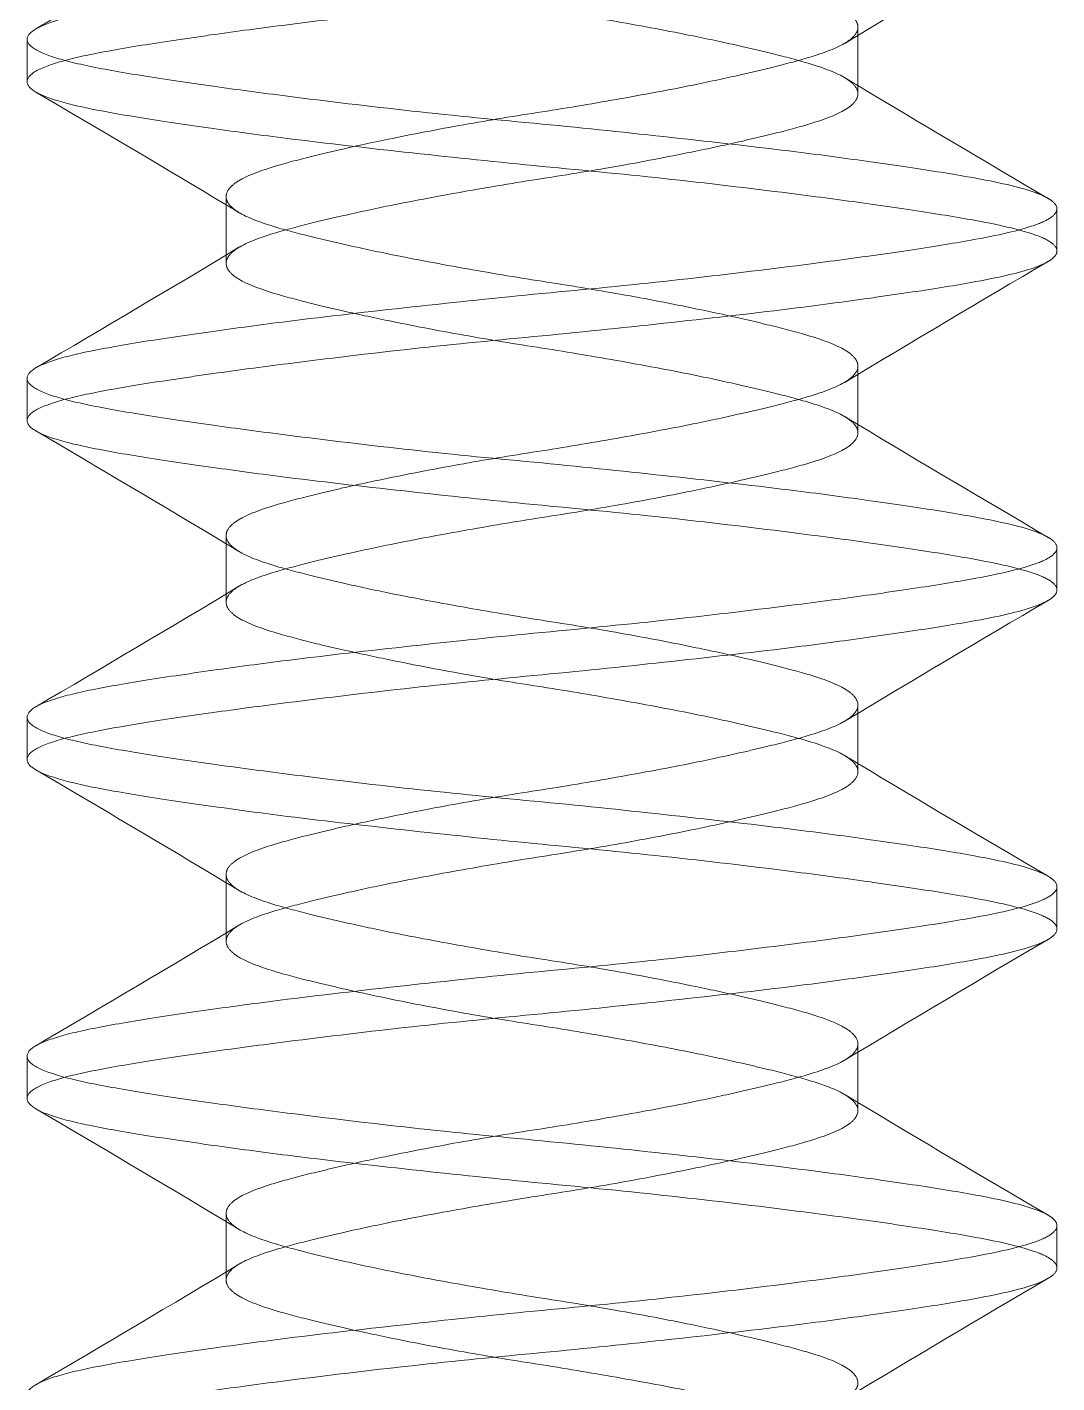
# Model space of a CAD drawing. Header units: inches. Extents: x 1.06 to 4.68, y 2.75 to 9.78.
# Drawn here: x 2.2364 to 2.4264, y 8.3365 to 8.5865 of the extents above; entities that cross this region are included whole.
import ezdxf

# ---------------------------------------------------------------- set-up
doc = ezdxf.new("R2010")
doc.units = ezdxf.units.IN
doc.header["$LTSCALE"] = 0.5
doc.header["$MEASUREMENT"] = 0
doc.linetypes.add('HIDDEN2', pattern=[0.1875, 0.125, -0.0625])
doc.layers.add('SHADE-BRACKET_SCREW', color=7, linetype='Continuous', lineweight=5)
doc.layers.add('SUB-BRACKET_HARDWARE', color=7, linetype='HIDDEN2', lineweight=5)

# ---------------------------------------------------------------- blocks, each defined once
blk = doc.blocks.new('SCREW1-085582')
at = {"layer": 'SUB-BRACKET_HARDWARE', "extrusion": (1, 6.12323e-17, 0)}
for p, q in [((10.13086, 2.46151), (10.13086, 2.46302)), ((9.97758, 2.46077), (9.97758, 2.45298)), ((10.13086, 2.45073), (10.13086, 2.46151)), ((10.0143, 2.42099), (10.0143, 2.43177)), ((10.16758, 2.42172), (10.16758, 2.42953)), ((10.0143, 2.41948), (10.0143, 2.42099)), ((10.13086, 2.39901), (10.13086, 2.40052)), ((9.97758, 2.39828), (9.97758, 2.39048)), ((10.13086, 2.38823), (10.13086, 2.39901)), ((10.0143, 2.35849), (10.0143, 2.36927)), ((10.16758, 2.35922), (10.16758, 2.36703)), ((10.0143, 2.35698), (10.0143, 2.35849)), ((10.13086, 2.33651), (10.13086, 2.33802)), ((9.97758, 2.33578), (9.97758, 2.32798)), ((10.13086, 2.32573), (10.13086, 2.33651)), ((10.0143, 2.29599), (10.0143, 2.30677)), ((10.16758, 2.29672), (10.16758, 2.30453)), ((10.0143, 2.29448), (10.0143, 2.29599)), ((10.13086, 2.27401), (10.13086, 2.27552)), ((9.97758, 2.27328), (9.97758, 2.26548)), ((10.13086, 2.26323), (10.13086, 2.27401)), ((10.0143, 2.23349), (10.0143, 2.24427)), ((10.16758, 2.23422), (10.16758, 2.24203)), ((10.0143, 2.23198), (10.0143, 2.23349))]:
    blk.add_line(p, q, dxfattribs=at)
at = {"layer": 'SUB-BRACKET_HARDWARE'}
for points in [[(9.97919, 2.46269), (9.99172, 2.47005), (10.00423, 2.47743), (10.01667, 2.48492)], [(10.16596, 2.48231), (10.15344, 2.47495), (10.14092, 2.46757), (10.12849, 2.46008)], [(10.12849, 2.45367), (10.12928, 2.45319), (10.13007, 2.45271), (10.13086, 2.45224)], [(10.0143, 2.43026), (10.00264, 2.43726), (9.99092, 2.44417), (9.97919, 2.45106)], [(10.13086, 2.45224), (10.14251, 2.44524), (10.15423, 2.43833), (10.16596, 2.43144)], [(10.01667, 2.42883), (10.01588, 2.42931), (10.01509, 2.42979), (10.0143, 2.43026)], [(9.97919, 2.40019), (9.99172, 2.40755), (10.00423, 2.41493), (10.01667, 2.42242)], [(10.16596, 2.41981), (10.15344, 2.41245), (10.14092, 2.40507), (10.12849, 2.39758)], [(10.12849, 2.39117), (10.12928, 2.39069), (10.13007, 2.39021), (10.13086, 2.38974)], [(10.0143, 2.36776), (10.00264, 2.37476), (9.99092, 2.38167), (9.97919, 2.38856)], [(10.13086, 2.38974), (10.14251, 2.38274), (10.15423, 2.37583), (10.16596, 2.36894)], [(10.01667, 2.36633), (10.01588, 2.36681), (10.01509, 2.36729), (10.0143, 2.36776)], [(9.97919, 2.33769), (9.99172, 2.34505), (10.00423, 2.35243), (10.01667, 2.35992)], [(10.16596, 2.35731), (10.15344, 2.34995), (10.14092, 2.34257), (10.12849, 2.33508)], [(10.12849, 2.32867), (10.12928, 2.32819), (10.13007, 2.32771), (10.13086, 2.32724)], [(10.0143, 2.30526), (10.00264, 2.31226), (9.99092, 2.31917), (9.97919, 2.32606)], [(10.13086, 2.32724), (10.14251, 2.32024), (10.15423, 2.31333), (10.16596, 2.30644)], [(10.01667, 2.30383), (10.01588, 2.30431), (10.01509, 2.30479), (10.0143, 2.30526)], [(9.97919, 2.27519), (9.99172, 2.28255), (10.00423, 2.28993), (10.01667, 2.29742)], [(10.16596, 2.29481), (10.15344, 2.28745), (10.14092, 2.28007), (10.12849, 2.27258)], [(10.12849, 2.26617), (10.12928, 2.26569), (10.13007, 2.26521), (10.13086, 2.26474)], [(10.0143, 2.24276), (10.00264, 2.24976), (9.99092, 2.25667), (9.97919, 2.26356)], [(10.13086, 2.26474), (10.14251, 2.25774), (10.15423, 2.25083), (10.16596, 2.24394)], [(10.01667, 2.24133), (10.01588, 2.24181), (10.01509, 2.24229), (10.0143, 2.24276)], [(9.97919, 2.21269), (9.99172, 2.22005), (10.00423, 2.22743), (10.01667, 2.23492)], [(10.16596, 2.23231), (10.15344, 2.22495), (10.14092, 2.21757), (10.12849, 2.21008)]]:
    blk.add_open_spline(points, degree=3, dxfattribs=at)
for points, knots in [([(10.07258, 2.47865), (10.07746, 2.4779), (10.08231, 2.47711), (10.0919, 2.47541), (10.09659, 2.4745), (10.10392, 2.47299), (10.10671, 2.47239), (10.11083, 2.47145), (10.11227, 2.47111), (10.11631, 2.47013), (10.11873, 2.46951), (10.12403, 2.46799), (10.12651, 2.46708), (10.12908, 2.46564), (10.12974, 2.46513), (10.13063, 2.46409), (10.13086, 2.46356), (10.13086, 2.46302)], [0, 0, 0, 0, 0.0376135, 0.0376135, 0.07652, 0.07652, 0.1026338, 0.1026338, 0.1175837, 0.1175837, 0.1467465, 0.1467465, 0.1906976, 0.1906976, 0.213293, 0.213293, 0.2362867, 0.2362867, 0.2362867, 0.2362867]), ([(10.07258, 2.4764), (10.0645, 2.47563), (10.05646, 2.47478), (10.0406, 2.47304), (10.03286, 2.47217), (10.02078, 2.47065), (10.01619, 2.47003), (10.00949, 2.46909), (10.00719, 2.46876), (10.00059, 2.46778), (9.99664, 2.46715), (9.98981, 2.46592), (9.98694, 2.46532), (9.98231, 2.46408), (9.98055, 2.46345), (9.97818, 2.46213), (9.97758, 2.46145), (9.97758, 2.46077)], [0.3815365, 0.3815365, 0.3815365, 0.3815365, 0.4434408, 0.4434408, 0.5072035, 0.5072035, 0.5499758, 0.5499758, 0.5739351, 0.5739351, 0.6219117, 0.6219117, 0.6691274, 0.6691274, 0.7158819, 0.7158819, 0.7631942, 0.7631942, 0.7631942, 0.7631942]), ([(9.97919, 2.45106), (9.97812, 2.45169), (9.97758, 2.45233), (9.97758, 2.45366), (9.97818, 2.45434), (9.98056, 2.45565), (9.98231, 2.45628), (9.98694, 2.45751), (9.98982, 2.45812), (9.99665, 2.45935), (10.0006, 2.45998), (10.0072, 2.46096), (10.0095, 2.4613), (10.0162, 2.46224), (10.02079, 2.46285), (10.03287, 2.46438), (10.0406, 2.46532), (10.05646, 2.46705), (10.0645, 2.46784), (10.07258, 2.4686)], [0, 0, 0, 0, 0.0449162, 0.0449162, 0.0922439, 0.0922439, 0.138959, 0.138959, 0.1861917, 0.1861917, 0.2341723, 0.2341723, 0.258129, 0.258129, 0.3008839, 0.3008839, 0.3645991, 0.3645991, 0.4264273, 0.4264273, 0.4264273, 0.4264273]), ([(10.13086, 2.45073), (10.13086, 2.45125), (10.13064, 2.45177), (10.12977, 2.4528), (10.12913, 2.4533), (10.12663, 2.45473), (10.12422, 2.45562), (10.11903, 2.45714), (10.11664, 2.45776), (10.11262, 2.45873), (10.1112, 2.45906), (10.10708, 2.46), (10.10426, 2.46062), (10.09687, 2.46214), (10.09213, 2.46302), (10.08243, 2.46475), (10.07751, 2.46558), (10.07258, 2.46635)], [0, 0, 0, 0, 0.0226388, 0.0226388, 0.0448959, 0.0448959, 0.0881832, 0.0881832, 0.1173172, 0.1173172, 0.1322566, 0.1322566, 0.1586672, 0.1586672, 0.1980544, 0.1980544, 0.2361661, 0.2361661, 0.2361661, 0.2361661]), ([(10.13086, 2.46302), (10.13086, 2.4625), (10.13064, 2.46198), (10.1298, 2.461), (10.12923, 2.46053), (10.12849, 2.46008)], [0, 0, 0, 0, 0.02263878, 0.02263878, 0.04305706, 0.04305706, 0.04305706, 0.04305706]), ([(9.97758, 2.46077), (9.97758, 2.46077), (9.97758, 2.46077), (9.97758, 2.46009), (9.97818, 2.45941), (9.98056, 2.4581), (9.98231, 2.45747), (9.98694, 2.45624), (9.98982, 2.45563), (9.99665, 2.4544), (10.0006, 2.45377), (10.0072, 2.45279), (10.0095, 2.45245), (10.0162, 2.45151), (10.02079, 2.4509), (10.03287, 2.44937), (10.0406, 2.44843), (10.05646, 2.4467), (10.0645, 2.44591), (10.07258, 2.44515)], [0, 0, 0, 0, 0.0000258, 0.0000258, 0.0473536, 0.0473536, 0.0940686, 0.0940686, 0.1413013, 0.1413013, 0.1892819, 0.1892819, 0.2132386, 0.2132386, 0.2559934, 0.2559934, 0.3197086, 0.3197086, 0.3815365, 0.3815365, 0.3815365, 0.3815365]), ([(10.12849, 2.46008), (10.12842, 2.46004), (10.12835, 2.46), (10.12663, 2.45902), (10.12422, 2.45813), (10.11903, 2.45661), (10.11664, 2.45599), (10.11262, 2.45502), (10.1112, 2.45469), (10.10708, 2.45375), (10.10426, 2.45313), (10.09687, 2.45161), (10.09213, 2.45073), (10.08243, 2.449), (10.07751, 2.44817), (10.07258, 2.4474)], [0.0430571, 0.0430571, 0.0430571, 0.0430571, 0.0448959, 0.0448959, 0.0881832, 0.0881832, 0.1173172, 0.1173172, 0.1322566, 0.1322566, 0.1586674, 0.1586674, 0.1980551, 0.1980551, 0.2361669, 0.2361669, 0.2361669, 0.2361669]), ([(10.07258, 2.43735), (10.0645, 2.43812), (10.05646, 2.43897), (10.0406, 2.44071), (10.03286, 2.44158), (10.02078, 2.4431), (10.01619, 2.44372), (10.00949, 2.44466), (10.00719, 2.44499), (10.00059, 2.44597), (9.99664, 2.4466), (9.98981, 2.44783), (9.98694, 2.44843), (9.98231, 2.44967), (9.98055, 2.4503), (9.97931, 2.45099), (9.97925, 2.45103), (9.97919, 2.45106)], [0.4264273, 0.4264273, 0.4264273, 0.4264273, 0.4883309, 0.4883309, 0.5520931, 0.5520931, 0.594865, 0.594865, 0.6188243, 0.6188243, 0.6668009, 0.6668009, 0.7140166, 0.7140166, 0.7607711, 0.7607711, 0.7631931, 0.7631931, 0.7631931, 0.7631931]), ([(10.07258, 2.4351), (10.07745, 2.43585), (10.0823, 2.43664), (10.09189, 2.43834), (10.09658, 2.43925), (10.10391, 2.44076), (10.1067, 2.44136), (10.11082, 2.4423), (10.11226, 2.44263), (10.11631, 2.44361), (10.11872, 2.44423), (10.12403, 2.44576), (10.12651, 2.44667), (10.12908, 2.44811), (10.12974, 2.44862), (10.13063, 2.44966), (10.13086, 2.45019), (10.13086, 2.45073)], [0, 0, 0, 0, 0.0376006, 0.0376006, 0.0764939, 0.0764939, 0.1025993, 0.1025993, 0.1175492, 0.1175492, 0.1467119, 0.1467119, 0.1906799, 0.1906799, 0.2132836, 0.2132836, 0.2362862, 0.2362862, 0.2362862, 0.2362862]), ([(10.07258, 2.4474), (10.0677, 2.44665), (10.06285, 2.44586), (10.05326, 2.44416), (10.04857, 2.44325), (10.04124, 2.44174), (10.03844, 2.44114), (10.03433, 2.4402), (10.03289, 2.43986), (10.02884, 2.43888), (10.02643, 2.43826), (10.02113, 2.43674), (10.01865, 2.43583), (10.01608, 2.43439), (10.01542, 2.43388), (10.01452, 2.43284), (10.0143, 2.43231), (10.0143, 2.43177)], [0, 0, 0, 0, 0.0376135, 0.0376135, 0.07652, 0.07652, 0.1026338, 0.1026338, 0.1175837, 0.1175837, 0.1467465, 0.1467465, 0.1906976, 0.1906976, 0.213293, 0.213293, 0.2362867, 0.2362867, 0.2362867, 0.2362867]), ([(10.07258, 2.44515), (10.08065, 2.44438), (10.08868, 2.44353), (10.10453, 2.4418), (10.11226, 2.44092), (10.12433, 2.43941), (10.12892, 2.43879), (10.13562, 2.43785), (10.13793, 2.43752), (10.14442, 2.43656), (10.14828, 2.43594), (10.15673, 2.43442), (10.16067, 2.43354), (10.16443, 2.43221), (10.1653, 2.43183), (10.16596, 2.43144)], [-0.3815436, -0.3815436, -0.3815436, -0.3815436, -0.3197221, -0.3197221, -0.2560438, -0.2560438, -0.2133263, -0.2133263, -0.1893768, -0.1893768, -0.1426269, -0.1426269, -0.072576, -0.072576, -0.0448557, -0.0448557, -0.0448557, -0.0448557]), ([(10.01667, 2.42242), (10.01674, 2.42246), (10.01681, 2.4225), (10.01853, 2.42348), (10.02094, 2.42437), (10.02613, 2.42589), (10.02852, 2.42651), (10.03253, 2.42748), (10.03396, 2.42781), (10.03808, 2.42875), (10.0409, 2.42937), (10.04829, 2.43089), (10.05303, 2.43177), (10.06273, 2.4335), (10.06764, 2.43433), (10.07258, 2.4351)], [0.0430571, 0.0430571, 0.0430571, 0.0430571, 0.0448959, 0.0448959, 0.0881832, 0.0881832, 0.1173172, 0.1173172, 0.1322566, 0.1322566, 0.1586672, 0.1586672, 0.1980544, 0.1980544, 0.2361661, 0.2361661, 0.2361661, 0.2361661]), ([(10.16758, 2.42172), (10.16758, 2.42225), (10.16722, 2.42278), (10.1658, 2.42381), (10.16475, 2.4243), (10.16068, 2.42572), (10.15675, 2.42662), (10.1483, 2.42813), (10.14444, 2.42874), (10.13795, 2.42972), (10.13565, 2.43005), (10.12895, 2.43099), (10.12436, 2.4316), (10.11229, 2.43314), (10.10455, 2.43407), (10.08869, 2.4358), (10.08065, 2.43659), (10.07258, 2.43735)], [-0.3815946, -0.3815946, -0.3815946, -0.3815946, -0.3450167, -0.3450167, -0.3090356, -0.3090356, -0.239007, -0.239007, -0.192233, -0.192233, -0.1682763, -0.1682763, -0.1255268, -0.1255268, -0.0618199, -0.0618199, 0, 0, 0, 0]), ([(10.0143, 2.43177), (10.0143, 2.43125), (10.01452, 2.43073), (10.01539, 2.4297), (10.01603, 2.4292), (10.01853, 2.42777), (10.02094, 2.42688), (10.02613, 2.42536), (10.02852, 2.42474), (10.03253, 2.42377), (10.03396, 2.42344), (10.03808, 2.4225), (10.0409, 2.42188), (10.04829, 2.42036), (10.05303, 2.41948), (10.06273, 2.41775), (10.06764, 2.41692), (10.07258, 2.41615)], [0, 0, 0, 0, 0.0226388, 0.0226388, 0.0448959, 0.0448959, 0.0881832, 0.0881832, 0.1173172, 0.1173172, 0.1322566, 0.1322566, 0.1586674, 0.1586674, 0.1980551, 0.1980551, 0.2361669, 0.2361669, 0.2361669, 0.2361669]), ([(10.16596, 2.43144), (10.16616, 2.43132), (10.16634, 2.43121), (10.16722, 2.43057), (10.16758, 2.43005), (10.16758, 2.42953)], [-0.04485565, -0.04485565, -0.04485565, -0.04485565, -0.03658698, -0.03658698, 0, 0, 0, 0]), ([(10.16758, 2.42953), (10.16758, 2.429), (10.16722, 2.42847), (10.1658, 2.42744), (10.16475, 2.42695), (10.16068, 2.42553), (10.15675, 2.42463), (10.1483, 2.42312), (10.14444, 2.42251), (10.13795, 2.42153), (10.13565, 2.4212), (10.12895, 2.42026), (10.12436, 2.41965), (10.11229, 2.41811), (10.10455, 2.41718), (10.08869, 2.41545), (10.08065, 2.41466), (10.07258, 2.4139)], [-0.3815953, -0.3815953, -0.3815953, -0.3815953, -0.3450175, -0.3450175, -0.3090364, -0.3090364, -0.2390077, -0.2390077, -0.1922337, -0.1922337, -0.1682771, -0.1682771, -0.1255273, -0.1255273, -0.0618201, -0.0618201, 0, 0, 0, 0]), ([(10.0143, 2.41948), (10.0143, 2.42), (10.01452, 2.42052), (10.01535, 2.4215), (10.01592, 2.42197), (10.01667, 2.42242)], [0, 0, 0, 0, 0.02263878, 0.02263878, 0.04305706, 0.04305706, 0.04305706, 0.04305706]), ([(10.07258, 2.4061), (10.08065, 2.40687), (10.08869, 2.40772), (10.10455, 2.40945), (10.11228, 2.41033), (10.12436, 2.41184), (10.12895, 2.41247), (10.13565, 2.41341), (10.13795, 2.41374), (10.14444, 2.4147), (10.1483, 2.41531), (10.15675, 2.41683), (10.16068, 2.41771), (10.16475, 2.41915), (10.1658, 2.41965), (10.16722, 2.42068), (10.16758, 2.4212), (10.16758, 2.42172)], [-0.3815446, -0.3815446, -0.3815446, -0.3815446, -0.3196871, -0.3196871, -0.255972, -0.255972, -0.213231, -0.213231, -0.1892809, -0.1892809, -0.1425291, -0.1425291, -0.0725262, -0.0725262, -0.0365615, -0.0365615, 0, 0, 0, 0]), ([(10.07258, 2.40385), (10.0677, 2.4046), (10.06285, 2.40539), (10.05327, 2.40709), (10.04858, 2.408), (10.04125, 2.40951), (10.03845, 2.41011), (10.03434, 2.41105), (10.0329, 2.41138), (10.02885, 2.41236), (10.02644, 2.41298), (10.02113, 2.41451), (10.01865, 2.41542), (10.01608, 2.41686), (10.01542, 2.41737), (10.01452, 2.41841), (10.0143, 2.41894), (10.0143, 2.41948)], [0, 0, 0, 0, 0.0376006, 0.0376006, 0.0764939, 0.0764939, 0.1025993, 0.1025993, 0.1175492, 0.1175492, 0.1467119, 0.1467119, 0.1906799, 0.1906799, 0.2132836, 0.2132836, 0.2362862, 0.2362862, 0.2362862, 0.2362862]), ([(10.07258, 2.41615), (10.07746, 2.4154), (10.08231, 2.41461), (10.0919, 2.41291), (10.09659, 2.412), (10.10392, 2.41049), (10.10671, 2.40989), (10.11083, 2.40895), (10.11227, 2.40861), (10.11631, 2.40763), (10.11873, 2.40701), (10.12403, 2.40549), (10.12651, 2.40458), (10.12908, 2.40314), (10.12974, 2.40263), (10.13063, 2.40159), (10.13086, 2.40106), (10.13086, 2.40052)], [0, 0, 0, 0, 0.0376135, 0.0376135, 0.07652, 0.07652, 0.1026338, 0.1026338, 0.1175837, 0.1175837, 0.1467465, 0.1467465, 0.1906976, 0.1906976, 0.213293, 0.213293, 0.2362867, 0.2362867, 0.2362867, 0.2362867]), ([(10.07258, 2.4139), (10.0645, 2.41313), (10.05646, 2.41228), (10.0406, 2.41054), (10.03286, 2.40967), (10.02078, 2.40815), (10.01619, 2.40753), (10.00949, 2.40659), (10.00719, 2.40626), (10.00059, 2.40528), (9.99664, 2.40465), (9.98981, 2.40342), (9.98694, 2.40282), (9.98231, 2.40158), (9.98055, 2.40095), (9.97818, 2.39963), (9.97758, 2.39895), (9.97758, 2.39828)], [0.3815365, 0.3815365, 0.3815365, 0.3815365, 0.4434408, 0.4434408, 0.5072035, 0.5072035, 0.5499758, 0.5499758, 0.5739351, 0.5739351, 0.6219117, 0.6219117, 0.6691274, 0.6691274, 0.7158819, 0.7158819, 0.7631942, 0.7631942, 0.7631942, 0.7631942]), ([(9.97919, 2.38856), (9.97812, 2.38919), (9.97758, 2.38983), (9.97758, 2.39116), (9.97818, 2.39184), (9.98056, 2.39315), (9.98231, 2.39378), (9.98694, 2.39501), (9.98982, 2.39562), (9.99665, 2.39685), (10.0006, 2.39748), (10.0072, 2.39846), (10.0095, 2.3988), (10.0162, 2.39974), (10.02079, 2.40035), (10.03287, 2.40188), (10.0406, 2.40282), (10.05646, 2.40455), (10.0645, 2.40534), (10.07258, 2.4061)], [0, 0, 0, 0, 0.0449162, 0.0449162, 0.0922439, 0.0922439, 0.138959, 0.138959, 0.1861917, 0.1861917, 0.2341723, 0.2341723, 0.258129, 0.258129, 0.3008839, 0.3008839, 0.3645991, 0.3645991, 0.4264273, 0.4264273, 0.4264273, 0.4264273]), ([(10.13086, 2.38823), (10.13086, 2.38875), (10.13064, 2.38927), (10.12977, 2.3903), (10.12913, 2.3908), (10.12663, 2.39223), (10.12422, 2.39312), (10.11903, 2.39464), (10.11664, 2.39526), (10.11262, 2.39623), (10.1112, 2.39656), (10.10708, 2.3975), (10.10426, 2.39812), (10.09687, 2.39964), (10.09213, 2.40052), (10.08243, 2.40225), (10.07751, 2.40308), (10.07258, 2.40385)], [0, 0, 0, 0, 0.0226388, 0.0226388, 0.0448959, 0.0448959, 0.0881832, 0.0881832, 0.1173172, 0.1173172, 0.1322566, 0.1322566, 0.1586672, 0.1586672, 0.1980544, 0.1980544, 0.2361661, 0.2361661, 0.2361661, 0.2361661]), ([(10.13086, 2.40052), (10.13086, 2.4), (10.13064, 2.39948), (10.1298, 2.3985), (10.12923, 2.39803), (10.12849, 2.39758)], [0, 0, 0, 0, 0.02263878, 0.02263878, 0.04305706, 0.04305706, 0.04305706, 0.04305706]), ([(9.97758, 2.39828), (9.97758, 2.39827), (9.97758, 2.39827), (9.97758, 2.39759), (9.97818, 2.39691), (9.98056, 2.3956), (9.98231, 2.39497), (9.98694, 2.39374), (9.98982, 2.39313), (9.99665, 2.3919), (10.0006, 2.39127), (10.0072, 2.39029), (10.0095, 2.38995), (10.0162, 2.38901), (10.02079, 2.3884), (10.03287, 2.38687), (10.0406, 2.38593), (10.05646, 2.3842), (10.0645, 2.38341), (10.07258, 2.38265)], [0, 0, 0, 0, 0.0000258, 0.0000258, 0.0473536, 0.0473536, 0.0940686, 0.0940686, 0.1413013, 0.1413013, 0.1892819, 0.1892819, 0.2132386, 0.2132386, 0.2559934, 0.2559934, 0.3197086, 0.3197086, 0.3815365, 0.3815365, 0.3815365, 0.3815365]), ([(10.12849, 2.39758), (10.12842, 2.39754), (10.12835, 2.3975), (10.12663, 2.39652), (10.12422, 2.39563), (10.11903, 2.39411), (10.11664, 2.39349), (10.11262, 2.39252), (10.1112, 2.39219), (10.10708, 2.39125), (10.10426, 2.39063), (10.09687, 2.38911), (10.09213, 2.38823), (10.08243, 2.3865), (10.07751, 2.38567), (10.07258, 2.3849)], [0.0430571, 0.0430571, 0.0430571, 0.0430571, 0.0448959, 0.0448959, 0.0881832, 0.0881832, 0.1173172, 0.1173172, 0.1322566, 0.1322566, 0.1586674, 0.1586674, 0.1980551, 0.1980551, 0.2361669, 0.2361669, 0.2361669, 0.2361669]), ([(10.07258, 2.37485), (10.0645, 2.37562), (10.05646, 2.37647), (10.0406, 2.37821), (10.03286, 2.37908), (10.02078, 2.3806), (10.01619, 2.38122), (10.00949, 2.38216), (10.00719, 2.38249), (10.00059, 2.38347), (9.99664, 2.3841), (9.98981, 2.38533), (9.98694, 2.38593), (9.98231, 2.38717), (9.98055, 2.3878), (9.97931, 2.38849), (9.97925, 2.38853), (9.97919, 2.38856)], [0.4264273, 0.4264273, 0.4264273, 0.4264273, 0.4883309, 0.4883309, 0.5520931, 0.5520931, 0.594865, 0.594865, 0.6188243, 0.6188243, 0.6668009, 0.6668009, 0.7140166, 0.7140166, 0.7607711, 0.7607711, 0.7631931, 0.7631931, 0.7631931, 0.7631931]), ([(10.07258, 2.3726), (10.07745, 2.37335), (10.0823, 2.37414), (10.09189, 2.37584), (10.09658, 2.37675), (10.10391, 2.37826), (10.1067, 2.37886), (10.11082, 2.3798), (10.11226, 2.38013), (10.11631, 2.38111), (10.11872, 2.38173), (10.12403, 2.38326), (10.12651, 2.38417), (10.12908, 2.38561), (10.12974, 2.38612), (10.13063, 2.38716), (10.13086, 2.38769), (10.13086, 2.38823)], [0, 0, 0, 0, 0.0376006, 0.0376006, 0.0764939, 0.0764939, 0.1025993, 0.1025993, 0.1175492, 0.1175492, 0.1467119, 0.1467119, 0.1906799, 0.1906799, 0.2132836, 0.2132836, 0.2362862, 0.2362862, 0.2362862, 0.2362862]), ([(10.07258, 2.3849), (10.0677, 2.38415), (10.06285, 2.38336), (10.05326, 2.38166), (10.04857, 2.38075), (10.04124, 2.37924), (10.03844, 2.37864), (10.03433, 2.3777), (10.03289, 2.37736), (10.02884, 2.37638), (10.02643, 2.37576), (10.02113, 2.37424), (10.01865, 2.37333), (10.01608, 2.37189), (10.01542, 2.37138), (10.01452, 2.37034), (10.0143, 2.36981), (10.0143, 2.36927)], [0, 0, 0, 0, 0.0376135, 0.0376135, 0.07652, 0.07652, 0.1026338, 0.1026338, 0.1175837, 0.1175837, 0.1467465, 0.1467465, 0.1906976, 0.1906976, 0.213293, 0.213293, 0.2362867, 0.2362867, 0.2362867, 0.2362867]), ([(10.07258, 2.38265), (10.08065, 2.38188), (10.08868, 2.38103), (10.10453, 2.3793), (10.11226, 2.37842), (10.12433, 2.37691), (10.12892, 2.37629), (10.13562, 2.37535), (10.13793, 2.37502), (10.14442, 2.37406), (10.14828, 2.37344), (10.15673, 2.37192), (10.16067, 2.37104), (10.16443, 2.36971), (10.1653, 2.36933), (10.16596, 2.36894)], [-0.3815436, -0.3815436, -0.3815436, -0.3815436, -0.3197221, -0.3197221, -0.2560438, -0.2560438, -0.2133263, -0.2133263, -0.1893768, -0.1893768, -0.1426269, -0.1426269, -0.072576, -0.072576, -0.0448557, -0.0448557, -0.0448557, -0.0448557]), ([(10.01667, 2.35992), (10.01674, 2.35996), (10.01681, 2.36), (10.01853, 2.36098), (10.02094, 2.36187), (10.02613, 2.36339), (10.02852, 2.36401), (10.03253, 2.36498), (10.03396, 2.36531), (10.03808, 2.36625), (10.0409, 2.36687), (10.04829, 2.36839), (10.05303, 2.36927), (10.06273, 2.371), (10.06764, 2.37183), (10.07258, 2.3726)], [0.0430571, 0.0430571, 0.0430571, 0.0430571, 0.0448959, 0.0448959, 0.0881832, 0.0881832, 0.1173172, 0.1173172, 0.1322566, 0.1322566, 0.1586672, 0.1586672, 0.1980544, 0.1980544, 0.2361661, 0.2361661, 0.2361661, 0.2361661]), ([(10.16758, 2.35922), (10.16758, 2.35975), (10.16722, 2.36028), (10.1658, 2.36131), (10.16475, 2.3618), (10.16068, 2.36322), (10.15675, 2.36412), (10.1483, 2.36563), (10.14444, 2.36624), (10.13795, 2.36722), (10.13565, 2.36755), (10.12895, 2.36849), (10.12436, 2.3691), (10.11229, 2.37064), (10.10455, 2.37157), (10.08869, 2.3733), (10.08065, 2.37409), (10.07258, 2.37485)], [-0.3815946, -0.3815946, -0.3815946, -0.3815946, -0.3450167, -0.3450167, -0.3090356, -0.3090356, -0.239007, -0.239007, -0.192233, -0.192233, -0.1682763, -0.1682763, -0.1255268, -0.1255268, -0.0618199, -0.0618199, 0, 0, 0, 0]), ([(10.0143, 2.36927), (10.0143, 2.36875), (10.01452, 2.36823), (10.01539, 2.3672), (10.01603, 2.3667), (10.01853, 2.36527), (10.02094, 2.36438), (10.02613, 2.36286), (10.02852, 2.36224), (10.03253, 2.36127), (10.03396, 2.36094), (10.03808, 2.36), (10.0409, 2.35938), (10.04829, 2.35786), (10.05303, 2.35698), (10.06273, 2.35525), (10.06764, 2.35442), (10.07258, 2.35365)], [0, 0, 0, 0, 0.0226388, 0.0226388, 0.0448959, 0.0448959, 0.0881832, 0.0881832, 0.1173172, 0.1173172, 0.1322566, 0.1322566, 0.1586674, 0.1586674, 0.1980551, 0.1980551, 0.2361669, 0.2361669, 0.2361669, 0.2361669]), ([(10.16596, 2.36894), (10.16616, 2.36882), (10.16634, 2.36871), (10.16722, 2.36807), (10.16758, 2.36755), (10.16758, 2.36703)], [-0.04485565, -0.04485565, -0.04485565, -0.04485565, -0.03658698, -0.03658698, 0, 0, 0, 0]), ([(10.16758, 2.36703), (10.16758, 2.3665), (10.16722, 2.36597), (10.1658, 2.36494), (10.16475, 2.36445), (10.16068, 2.36303), (10.15675, 2.36213), (10.1483, 2.36062), (10.14444, 2.36001), (10.13795, 2.35903), (10.13565, 2.3587), (10.12895, 2.35776), (10.12436, 2.35715), (10.11229, 2.35561), (10.10455, 2.35468), (10.08869, 2.35295), (10.08065, 2.35216), (10.07258, 2.3514)], [-0.3815953, -0.3815953, -0.3815953, -0.3815953, -0.3450175, -0.3450175, -0.3090364, -0.3090364, -0.2390077, -0.2390077, -0.1922337, -0.1922337, -0.1682771, -0.1682771, -0.1255273, -0.1255273, -0.0618201, -0.0618201, 0, 0, 0, 0]), ([(10.0143, 2.35698), (10.0143, 2.3575), (10.01452, 2.35802), (10.01535, 2.359), (10.01592, 2.35947), (10.01667, 2.35992)], [0, 0, 0, 0, 0.02263878, 0.02263878, 0.04305706, 0.04305706, 0.04305706, 0.04305706]), ([(10.07258, 2.3436), (10.08065, 2.34437), (10.08869, 2.34522), (10.10455, 2.34695), (10.11228, 2.34783), (10.12436, 2.34934), (10.12895, 2.34997), (10.13565, 2.35091), (10.13795, 2.35124), (10.14444, 2.3522), (10.1483, 2.35281), (10.15675, 2.35433), (10.16068, 2.35521), (10.16475, 2.35665), (10.1658, 2.35715), (10.16722, 2.35818), (10.16758, 2.3587), (10.16758, 2.35922)], [-0.3815446, -0.3815446, -0.3815446, -0.3815446, -0.3196871, -0.3196871, -0.255972, -0.255972, -0.213231, -0.213231, -0.1892809, -0.1892809, -0.1425291, -0.1425291, -0.0725262, -0.0725262, -0.0365615, -0.0365615, 0, 0, 0, 0]), ([(10.07258, 2.34135), (10.0677, 2.3421), (10.06285, 2.34289), (10.05327, 2.34459), (10.04858, 2.3455), (10.04125, 2.34701), (10.03845, 2.34761), (10.03434, 2.34855), (10.0329, 2.34888), (10.02885, 2.34986), (10.02644, 2.35048), (10.02113, 2.35201), (10.01865, 2.35292), (10.01608, 2.35436), (10.01542, 2.35487), (10.01452, 2.35591), (10.0143, 2.35644), (10.0143, 2.35698)], [0, 0, 0, 0, 0.0376006, 0.0376006, 0.0764939, 0.0764939, 0.1025993, 0.1025993, 0.1175492, 0.1175492, 0.1467119, 0.1467119, 0.1906799, 0.1906799, 0.2132836, 0.2132836, 0.2362862, 0.2362862, 0.2362862, 0.2362862]), ([(10.07258, 2.35365), (10.07746, 2.3529), (10.08231, 2.35211), (10.0919, 2.35041), (10.09659, 2.3495), (10.10392, 2.34799), (10.10671, 2.34739), (10.11083, 2.34645), (10.11227, 2.34611), (10.11631, 2.34513), (10.11873, 2.34451), (10.12403, 2.34299), (10.12651, 2.34208), (10.12908, 2.34064), (10.12974, 2.34013), (10.13063, 2.33909), (10.13086, 2.33856), (10.13086, 2.33802)], [0, 0, 0, 0, 0.0376135, 0.0376135, 0.07652, 0.07652, 0.1026338, 0.1026338, 0.1175837, 0.1175837, 0.1467465, 0.1467465, 0.1906976, 0.1906976, 0.213293, 0.213293, 0.2362867, 0.2362867, 0.2362867, 0.2362867]), ([(10.07258, 2.3514), (10.0645, 2.35063), (10.05646, 2.34978), (10.0406, 2.34804), (10.03286, 2.34717), (10.02078, 2.34565), (10.01619, 2.34503), (10.00949, 2.34409), (10.00719, 2.34376), (10.00059, 2.34278), (9.99664, 2.34215), (9.98981, 2.34092), (9.98694, 2.34032), (9.98231, 2.33908), (9.98055, 2.33845), (9.97818, 2.33713), (9.97758, 2.33645), (9.97758, 2.33578)], [0.3815365, 0.3815365, 0.3815365, 0.3815365, 0.4434408, 0.4434408, 0.5072035, 0.5072035, 0.5499758, 0.5499758, 0.5739351, 0.5739351, 0.6219117, 0.6219117, 0.6691274, 0.6691274, 0.7158819, 0.7158819, 0.7631942, 0.7631942, 0.7631942, 0.7631942]), ([(9.97919, 2.32606), (9.97812, 2.32669), (9.97758, 2.32733), (9.97758, 2.32866), (9.97818, 2.32934), (9.98056, 2.33065), (9.98231, 2.33128), (9.98694, 2.33251), (9.98982, 2.33312), (9.99665, 2.33435), (10.0006, 2.33498), (10.0072, 2.33596), (10.0095, 2.3363), (10.0162, 2.33724), (10.02079, 2.33785), (10.03287, 2.33938), (10.0406, 2.34032), (10.05646, 2.34205), (10.0645, 2.34284), (10.07258, 2.3436)], [0, 0, 0, 0, 0.0449162, 0.0449162, 0.0922439, 0.0922439, 0.138959, 0.138959, 0.1861917, 0.1861917, 0.2341723, 0.2341723, 0.258129, 0.258129, 0.3008839, 0.3008839, 0.3645991, 0.3645991, 0.4264273, 0.4264273, 0.4264273, 0.4264273]), ([(10.13086, 2.32573), (10.13086, 2.32625), (10.13064, 2.32677), (10.12977, 2.3278), (10.12913, 2.3283), (10.12663, 2.32973), (10.12422, 2.33062), (10.11903, 2.33214), (10.11664, 2.33276), (10.11262, 2.33373), (10.1112, 2.33406), (10.10708, 2.335), (10.10426, 2.33562), (10.09687, 2.33714), (10.09213, 2.33802), (10.08243, 2.33975), (10.07751, 2.34058), (10.07258, 2.34135)], [0, 0, 0, 0, 0.0226388, 0.0226388, 0.0448959, 0.0448959, 0.0881832, 0.0881832, 0.1173172, 0.1173172, 0.1322566, 0.1322566, 0.1586672, 0.1586672, 0.1980544, 0.1980544, 0.2361661, 0.2361661, 0.2361661, 0.2361661]), ([(10.13086, 2.33802), (10.13086, 2.3375), (10.13064, 2.33698), (10.1298, 2.336), (10.12923, 2.33553), (10.12849, 2.33508)], [0, 0, 0, 0, 0.02263878, 0.02263878, 0.04305706, 0.04305706, 0.04305706, 0.04305706]), ([(9.97758, 2.33578), (9.97758, 2.33577), (9.97758, 2.33577), (9.97758, 2.33509), (9.97818, 2.33441), (9.98056, 2.3331), (9.98231, 2.33247), (9.98694, 2.33124), (9.98982, 2.33063), (9.99665, 2.3294), (10.0006, 2.32877), (10.0072, 2.32779), (10.0095, 2.32745), (10.0162, 2.32651), (10.02079, 2.3259), (10.03287, 2.32437), (10.0406, 2.32343), (10.05646, 2.3217), (10.0645, 2.32091), (10.07258, 2.32015)], [0, 0, 0, 0, 0.0000258, 0.0000258, 0.0473536, 0.0473536, 0.0940686, 0.0940686, 0.1413013, 0.1413013, 0.1892819, 0.1892819, 0.2132386, 0.2132386, 0.2559934, 0.2559934, 0.3197086, 0.3197086, 0.3815365, 0.3815365, 0.3815365, 0.3815365]), ([(10.12849, 2.33508), (10.12842, 2.33504), (10.12835, 2.335), (10.12663, 2.33402), (10.12422, 2.33313), (10.11903, 2.33161), (10.11664, 2.33099), (10.11262, 2.33002), (10.1112, 2.32969), (10.10708, 2.32875), (10.10426, 2.32813), (10.09687, 2.32661), (10.09213, 2.32573), (10.08243, 2.324), (10.07751, 2.32317), (10.07258, 2.3224)], [0.0430571, 0.0430571, 0.0430571, 0.0430571, 0.0448959, 0.0448959, 0.0881832, 0.0881832, 0.1173171, 0.1173171, 0.1322566, 0.1322566, 0.1586674, 0.1586674, 0.198055, 0.198055, 0.2361669, 0.2361669, 0.2361669, 0.2361669]), ([(10.07258, 2.31235), (10.0645, 2.31312), (10.05646, 2.31397), (10.0406, 2.31571), (10.03286, 2.31658), (10.02078, 2.3181), (10.01619, 2.31872), (10.00949, 2.31966), (10.00719, 2.31999), (10.00059, 2.32097), (9.99664, 2.3216), (9.98981, 2.32283), (9.98694, 2.32343), (9.98231, 2.32467), (9.98055, 2.3253), (9.97931, 2.32599), (9.97925, 2.32603), (9.97919, 2.32606)], [0.4264273, 0.4264273, 0.4264273, 0.4264273, 0.4883309, 0.4883309, 0.5520931, 0.5520931, 0.594865, 0.594865, 0.6188243, 0.6188243, 0.6668009, 0.6668009, 0.7140166, 0.7140166, 0.7607711, 0.7607711, 0.7631931, 0.7631931, 0.7631931, 0.7631931]), ([(10.07258, 2.3101), (10.07745, 2.31085), (10.0823, 2.31164), (10.09189, 2.31334), (10.09658, 2.31425), (10.10391, 2.31576), (10.1067, 2.31636), (10.11082, 2.3173), (10.11226, 2.31763), (10.11631, 2.31861), (10.11872, 2.31923), (10.12403, 2.32076), (10.12651, 2.32167), (10.12908, 2.32311), (10.12974, 2.32362), (10.13063, 2.32466), (10.13086, 2.32519), (10.13086, 2.32573)], [0, 0, 0, 0, 0.0376006, 0.0376006, 0.0764939, 0.0764939, 0.1025993, 0.1025993, 0.1175492, 0.1175492, 0.1467119, 0.1467119, 0.1906799, 0.1906799, 0.2132836, 0.2132836, 0.2362862, 0.2362862, 0.2362862, 0.2362862]), ([(10.07258, 2.3224), (10.0677, 2.32165), (10.06285, 2.32086), (10.05326, 2.31916), (10.04857, 2.31825), (10.04124, 2.31674), (10.03844, 2.31614), (10.03433, 2.3152), (10.03289, 2.31486), (10.02884, 2.31388), (10.02643, 2.31326), (10.02113, 2.31174), (10.01865, 2.31083), (10.01608, 2.30939), (10.01542, 2.30888), (10.01452, 2.30784), (10.0143, 2.30731), (10.0143, 2.30677)], [0, 0, 0, 0, 0.0376135, 0.0376135, 0.07652, 0.07652, 0.1026339, 0.1026339, 0.1175837, 0.1175837, 0.1467465, 0.1467465, 0.1906977, 0.1906977, 0.213293, 0.213293, 0.2362867, 0.2362867, 0.2362867, 0.2362867]), ([(10.07258, 2.32015), (10.08065, 2.31938), (10.08868, 2.31853), (10.10453, 2.3168), (10.11226, 2.31592), (10.12433, 2.31441), (10.12892, 2.31379), (10.13562, 2.31285), (10.13793, 2.31252), (10.14442, 2.31156), (10.14828, 2.31094), (10.15673, 2.30942), (10.16067, 2.30854), (10.16443, 2.30721), (10.1653, 2.30683), (10.16596, 2.30644)], [-0.3815436, -0.3815436, -0.3815436, -0.3815436, -0.3197221, -0.3197221, -0.2560438, -0.2560438, -0.2133263, -0.2133263, -0.1893768, -0.1893768, -0.1426269, -0.1426269, -0.072576, -0.072576, -0.0448557, -0.0448557, -0.0448557, -0.0448557]), ([(10.01667, 2.29742), (10.01674, 2.29746), (10.01681, 2.2975), (10.01853, 2.29848), (10.02094, 2.29937), (10.02613, 2.30089), (10.02852, 2.30151), (10.03253, 2.30248), (10.03396, 2.30281), (10.03808, 2.30375), (10.0409, 2.30437), (10.04829, 2.30589), (10.05303, 2.30677), (10.06273, 2.3085), (10.06764, 2.30933), (10.07258, 2.3101)], [0.0430571, 0.0430571, 0.0430571, 0.0430571, 0.0448959, 0.0448959, 0.0881832, 0.0881832, 0.1173172, 0.1173172, 0.1322566, 0.1322566, 0.1586672, 0.1586672, 0.1980544, 0.1980544, 0.2361661, 0.2361661, 0.2361661, 0.2361661]), ([(10.16758, 2.29672), (10.16758, 2.29725), (10.16722, 2.29778), (10.1658, 2.29881), (10.16475, 2.2993), (10.16068, 2.30072), (10.15675, 2.30162), (10.1483, 2.30313), (10.14444, 2.30374), (10.13795, 2.30472), (10.13565, 2.30505), (10.12895, 2.30599), (10.12436, 2.3066), (10.11229, 2.30814), (10.10455, 2.30907), (10.08869, 2.3108), (10.08065, 2.31159), (10.07258, 2.31235)], [-0.3815946, -0.3815946, -0.3815946, -0.3815946, -0.3450167, -0.3450167, -0.3090356, -0.3090356, -0.2390069, -0.2390069, -0.1922329, -0.1922329, -0.1682763, -0.1682763, -0.1255268, -0.1255268, -0.0618199, -0.0618199, 0, 0, 0, 0]), ([(10.0143, 2.30677), (10.0143, 2.30625), (10.01452, 2.30573), (10.01539, 2.3047), (10.01603, 2.3042), (10.01853, 2.30277), (10.02094, 2.30188), (10.02613, 2.30036), (10.02852, 2.29974), (10.03253, 2.29877), (10.03396, 2.29844), (10.03808, 2.2975), (10.0409, 2.29688), (10.04829, 2.29536), (10.05303, 2.29448), (10.06273, 2.29275), (10.06764, 2.29192), (10.07258, 2.29115)], [0, 0, 0, 0, 0.0226388, 0.0226388, 0.0448959, 0.0448959, 0.0881832, 0.0881832, 0.1173172, 0.1173172, 0.1322566, 0.1322566, 0.1586674, 0.1586674, 0.1980551, 0.1980551, 0.2361669, 0.2361669, 0.2361669, 0.2361669]), ([(10.16596, 2.30644), (10.16616, 2.30632), (10.16634, 2.30621), (10.16722, 2.30557), (10.16758, 2.30505), (10.16758, 2.30453)], [-0.04485565, -0.04485565, -0.04485565, -0.04485565, -0.03658698, -0.03658698, 0, 0, 0, 0]), ([(10.16758, 2.30453), (10.16758, 2.304), (10.16722, 2.30347), (10.1658, 2.30244), (10.16475, 2.30195), (10.16068, 2.30053), (10.15675, 2.29963), (10.1483, 2.29812), (10.14444, 2.29751), (10.13795, 2.29653), (10.13565, 2.2962), (10.12895, 2.29526), (10.12436, 2.29465), (10.11229, 2.29311), (10.10455, 2.29218), (10.08869, 2.29045), (10.08065, 2.28966), (10.07258, 2.2889)], [-0.3815953, -0.3815953, -0.3815953, -0.3815953, -0.3450175, -0.3450175, -0.3090364, -0.3090364, -0.2390077, -0.2390077, -0.1922337, -0.1922337, -0.1682771, -0.1682771, -0.1255273, -0.1255273, -0.0618201, -0.0618201, 0, 0, 0, 0]), ([(10.0143, 2.29448), (10.0143, 2.295), (10.01452, 2.29552), (10.01535, 2.2965), (10.01592, 2.29697), (10.01667, 2.29742)], [0, 0, 0, 0, 0.02263878, 0.02263878, 0.04305706, 0.04305706, 0.04305706, 0.04305706]), ([(10.07258, 2.2811), (10.08065, 2.28187), (10.08869, 2.28272), (10.10455, 2.28445), (10.11228, 2.28533), (10.12436, 2.28684), (10.12895, 2.28747), (10.13565, 2.28841), (10.13795, 2.28874), (10.14444, 2.2897), (10.1483, 2.29031), (10.15675, 2.29183), (10.16068, 2.29271), (10.16475, 2.29415), (10.1658, 2.29465), (10.16722, 2.29568), (10.16758, 2.2962), (10.16758, 2.29672)], [-0.3815446, -0.3815446, -0.3815446, -0.3815446, -0.3196871, -0.3196871, -0.255972, -0.255972, -0.213231, -0.213231, -0.1892809, -0.1892809, -0.1425291, -0.1425291, -0.0725262, -0.0725262, -0.0365615, -0.0365615, 0, 0, 0, 0]), ([(10.07258, 2.27885), (10.0677, 2.2796), (10.06285, 2.28039), (10.05327, 2.28209), (10.04858, 2.283), (10.04125, 2.28451), (10.03845, 2.28511), (10.03434, 2.28605), (10.0329, 2.28638), (10.02885, 2.28736), (10.02644, 2.28798), (10.02113, 2.28951), (10.01865, 2.29042), (10.01608, 2.29186), (10.01542, 2.29237), (10.01452, 2.29341), (10.0143, 2.29394), (10.0143, 2.29448)], [0, 0, 0, 0, 0.0376006, 0.0376006, 0.0764939, 0.0764939, 0.1025993, 0.1025993, 0.1175492, 0.1175492, 0.1467119, 0.1467119, 0.1906799, 0.1906799, 0.2132836, 0.2132836, 0.2362862, 0.2362862, 0.2362862, 0.2362862]), ([(10.07258, 2.29115), (10.07746, 2.2904), (10.08231, 2.28961), (10.0919, 2.28791), (10.09659, 2.287), (10.10392, 2.28549), (10.10671, 2.28489), (10.11083, 2.28395), (10.11227, 2.28361), (10.11631, 2.28263), (10.11873, 2.28201), (10.12403, 2.28049), (10.12651, 2.27958), (10.12908, 2.27814), (10.12974, 2.27763), (10.13063, 2.27659), (10.13086, 2.27606), (10.13086, 2.27552)], [0, 0, 0, 0, 0.0376135, 0.0376135, 0.07652, 0.07652, 0.1026338, 0.1026338, 0.1175837, 0.1175837, 0.1467465, 0.1467465, 0.1906976, 0.1906976, 0.213293, 0.213293, 0.2362867, 0.2362867, 0.2362867, 0.2362867]), ([(10.07258, 2.2889), (10.0645, 2.28813), (10.05646, 2.28728), (10.0406, 2.28554), (10.03286, 2.28467), (10.02078, 2.28315), (10.01619, 2.28253), (10.00949, 2.28159), (10.00719, 2.28126), (10.00059, 2.28028), (9.99664, 2.27965), (9.98981, 2.27842), (9.98694, 2.27782), (9.98231, 2.27658), (9.98055, 2.27595), (9.97818, 2.27463), (9.97758, 2.27395), (9.97758, 2.27328)], [0.3815365, 0.3815365, 0.3815365, 0.3815365, 0.4434408, 0.4434408, 0.5072035, 0.5072035, 0.5499758, 0.5499758, 0.5739351, 0.5739351, 0.6219117, 0.6219117, 0.6691274, 0.6691274, 0.7158819, 0.7158819, 0.7631942, 0.7631942, 0.7631942, 0.7631942]), ([(9.97919, 2.26356), (9.97812, 2.26419), (9.97758, 2.26483), (9.97758, 2.26616), (9.97818, 2.26684), (9.98056, 2.26815), (9.98231, 2.26878), (9.98694, 2.27001), (9.98982, 2.27062), (9.99665, 2.27185), (10.0006, 2.27248), (10.0072, 2.27346), (10.0095, 2.2738), (10.0162, 2.27474), (10.02079, 2.27535), (10.03287, 2.27688), (10.0406, 2.27782), (10.05646, 2.27955), (10.0645, 2.28034), (10.07258, 2.2811)], [0, 0, 0, 0, 0.0449162, 0.0449162, 0.0922439, 0.0922439, 0.138959, 0.138959, 0.1861917, 0.1861917, 0.2341723, 0.2341723, 0.258129, 0.258129, 0.3008839, 0.3008839, 0.3645991, 0.3645991, 0.4264273, 0.4264273, 0.4264273, 0.4264273]), ([(10.13086, 2.26323), (10.13086, 2.26375), (10.13064, 2.26427), (10.12977, 2.2653), (10.12913, 2.2658), (10.12663, 2.26723), (10.12422, 2.26812), (10.11903, 2.26964), (10.11664, 2.27026), (10.11262, 2.27123), (10.1112, 2.27156), (10.10708, 2.2725), (10.10426, 2.27312), (10.09687, 2.27464), (10.09213, 2.27552), (10.08243, 2.27725), (10.07751, 2.27808), (10.07258, 2.27885)], [0, 0, 0, 0, 0.0226388, 0.0226388, 0.0448959, 0.0448959, 0.0881832, 0.0881832, 0.1173172, 0.1173172, 0.1322566, 0.1322566, 0.1586672, 0.1586672, 0.1980544, 0.1980544, 0.2361661, 0.2361661, 0.2361661, 0.2361661]), ([(10.13086, 2.27552), (10.13086, 2.275), (10.13064, 2.27448), (10.1298, 2.2735), (10.12923, 2.27303), (10.12849, 2.27258)], [0, 0, 0, 0, 0.02263878, 0.02263878, 0.04305706, 0.04305706, 0.04305706, 0.04305706]), ([(9.97758, 2.27328), (9.97758, 2.27327), (9.97758, 2.27327), (9.97758, 2.27259), (9.97818, 2.27191), (9.98056, 2.2706), (9.98231, 2.26997), (9.98694, 2.26874), (9.98982, 2.26813), (9.99665, 2.2669), (10.0006, 2.26627), (10.0072, 2.26529), (10.0095, 2.26495), (10.0162, 2.26401), (10.02079, 2.2634), (10.03287, 2.26187), (10.0406, 2.26093), (10.05646, 2.2592), (10.0645, 2.25841), (10.07258, 2.25765)], [0, 0, 0, 0, 0.0000258, 0.0000258, 0.0473536, 0.0473536, 0.0940686, 0.0940686, 0.1413013, 0.1413013, 0.1892819, 0.1892819, 0.2132386, 0.2132386, 0.2559934, 0.2559934, 0.3197086, 0.3197086, 0.3815365, 0.3815365, 0.3815365, 0.3815365]), ([(10.12849, 2.27258), (10.12842, 2.27254), (10.12835, 2.2725), (10.12663, 2.27152), (10.12422, 2.27063), (10.11903, 2.26911), (10.11664, 2.26849), (10.11262, 2.26752), (10.1112, 2.26719), (10.10708, 2.26625), (10.10426, 2.26563), (10.09687, 2.26411), (10.09213, 2.26323), (10.08243, 2.2615), (10.07751, 2.26067), (10.07258, 2.2599)], [0.0430571, 0.0430571, 0.0430571, 0.0430571, 0.0448959, 0.0448959, 0.0881832, 0.0881832, 0.1173172, 0.1173172, 0.1322566, 0.1322566, 0.1586674, 0.1586674, 0.1980551, 0.1980551, 0.2361669, 0.2361669, 0.2361669, 0.2361669]), ([(10.07258, 2.24985), (10.0645, 2.25062), (10.05646, 2.25147), (10.0406, 2.25321), (10.03286, 2.25408), (10.02078, 2.2556), (10.01619, 2.25622), (10.00949, 2.25716), (10.00719, 2.25749), (10.00059, 2.25847), (9.99664, 2.2591), (9.98981, 2.26033), (9.98694, 2.26093), (9.98231, 2.26217), (9.98055, 2.2628), (9.97931, 2.26349), (9.97925, 2.26353), (9.97919, 2.26356)], [0.4264273, 0.4264273, 0.4264273, 0.4264273, 0.4883309, 0.4883309, 0.5520931, 0.5520931, 0.594865, 0.594865, 0.6188243, 0.6188243, 0.6668009, 0.6668009, 0.7140166, 0.7140166, 0.7607711, 0.7607711, 0.7631931, 0.7631931, 0.7631931, 0.7631931]), ([(10.07258, 2.2476), (10.07745, 2.24835), (10.0823, 2.24914), (10.09189, 2.25084), (10.09658, 2.25175), (10.10391, 2.25326), (10.1067, 2.25386), (10.11082, 2.2548), (10.11226, 2.25513), (10.11631, 2.25611), (10.11872, 2.25673), (10.12403, 2.25826), (10.12651, 2.25917), (10.12908, 2.26061), (10.12974, 2.26112), (10.13063, 2.26216), (10.13086, 2.26269), (10.13086, 2.26323)], [0, 0, 0, 0, 0.0376006, 0.0376006, 0.0764939, 0.0764939, 0.1025993, 0.1025993, 0.1175492, 0.1175492, 0.1467119, 0.1467119, 0.1906799, 0.1906799, 0.2132836, 0.2132836, 0.2362862, 0.2362862, 0.2362862, 0.2362862]), ([(10.07258, 2.2599), (10.0677, 2.25915), (10.06285, 2.25836), (10.05326, 2.25666), (10.04857, 2.25575), (10.04124, 2.25424), (10.03844, 2.25364), (10.03433, 2.2527), (10.03289, 2.25236), (10.02884, 2.25138), (10.02643, 2.25076), (10.02113, 2.24924), (10.01865, 2.24833), (10.01608, 2.24689), (10.01542, 2.24638), (10.01452, 2.24534), (10.0143, 2.24481), (10.0143, 2.24427)], [0, 0, 0, 0, 0.0376135, 0.0376135, 0.07652, 0.07652, 0.1026338, 0.1026338, 0.1175837, 0.1175837, 0.1467465, 0.1467465, 0.1906976, 0.1906976, 0.213293, 0.213293, 0.2362867, 0.2362867, 0.2362867, 0.2362867]), ([(10.07258, 2.25765), (10.08065, 2.25688), (10.08868, 2.25603), (10.10453, 2.2543), (10.11226, 2.25342), (10.12433, 2.25191), (10.12892, 2.25129), (10.13562, 2.25035), (10.13793, 2.25002), (10.14442, 2.24906), (10.14828, 2.24844), (10.15673, 2.24692), (10.16067, 2.24604), (10.16443, 2.24471), (10.1653, 2.24433), (10.16596, 2.24394)], [-0.3815436, -0.3815436, -0.3815436, -0.3815436, -0.3197221, -0.3197221, -0.2560438, -0.2560438, -0.2133263, -0.2133263, -0.1893768, -0.1893768, -0.1426269, -0.1426269, -0.072576, -0.072576, -0.0448557, -0.0448557, -0.0448557, -0.0448557]), ([(10.01667, 2.23492), (10.01674, 2.23496), (10.01681, 2.235), (10.01853, 2.23598), (10.02094, 2.23687), (10.02613, 2.23839), (10.02852, 2.23901), (10.03253, 2.23998), (10.03396, 2.24031), (10.03808, 2.24125), (10.0409, 2.24187), (10.04829, 2.24339), (10.05303, 2.24427), (10.06273, 2.246), (10.06764, 2.24683), (10.07258, 2.2476)], [0.0430571, 0.0430571, 0.0430571, 0.0430571, 0.0448959, 0.0448959, 0.0881832, 0.0881832, 0.1173172, 0.1173172, 0.1322566, 0.1322566, 0.1586672, 0.1586672, 0.1980544, 0.1980544, 0.2361661, 0.2361661, 0.2361661, 0.2361661]), ([(10.16758, 2.23422), (10.16758, 2.23475), (10.16722, 2.23528), (10.1658, 2.23631), (10.16475, 2.2368), (10.16068, 2.23822), (10.15675, 2.23912), (10.1483, 2.24063), (10.14444, 2.24124), (10.13795, 2.24222), (10.13565, 2.24255), (10.12895, 2.24349), (10.12436, 2.2441), (10.11229, 2.24564), (10.10455, 2.24657), (10.08869, 2.2483), (10.08065, 2.24909), (10.07258, 2.24985)], [-0.3815946, -0.3815946, -0.3815946, -0.3815946, -0.3450167, -0.3450167, -0.3090356, -0.3090356, -0.239007, -0.239007, -0.192233, -0.192233, -0.1682763, -0.1682763, -0.1255268, -0.1255268, -0.0618199, -0.0618199, 0, 0, 0, 0]), ([(10.0143, 2.24427), (10.0143, 2.24375), (10.01452, 2.24323), (10.01539, 2.2422), (10.01603, 2.2417), (10.01853, 2.24027), (10.02094, 2.23938), (10.02613, 2.23786), (10.02852, 2.23724), (10.03253, 2.23627), (10.03396, 2.23594), (10.03808, 2.235), (10.0409, 2.23438), (10.04829, 2.23286), (10.05303, 2.23198), (10.06273, 2.23025), (10.06764, 2.22942), (10.07258, 2.22865)], [0, 0, 0, 0, 0.0226388, 0.0226388, 0.0448959, 0.0448959, 0.0881832, 0.0881832, 0.1173172, 0.1173172, 0.1322566, 0.1322566, 0.1586674, 0.1586674, 0.1980551, 0.1980551, 0.2361669, 0.2361669, 0.2361669, 0.2361669]), ([(10.16596, 2.24394), (10.16616, 2.24382), (10.16634, 2.24371), (10.16722, 2.24307), (10.16758, 2.24255), (10.16758, 2.24203)], [-0.04485565, -0.04485565, -0.04485565, -0.04485565, -0.03658698, -0.03658698, 0, 0, 0, 0]), ([(10.16758, 2.24203), (10.16758, 2.2415), (10.16722, 2.24097), (10.1658, 2.23994), (10.16475, 2.23945), (10.16068, 2.23803), (10.15675, 2.23713), (10.1483, 2.23562), (10.14444, 2.23501), (10.13795, 2.23403), (10.13565, 2.2337), (10.12895, 2.23276), (10.12436, 2.23215), (10.11229, 2.23061), (10.10455, 2.22968), (10.08869, 2.22795), (10.08065, 2.22716), (10.07258, 2.2264)], [-0.3815953, -0.3815953, -0.3815953, -0.3815953, -0.3450175, -0.3450175, -0.3090364, -0.3090364, -0.2390077, -0.2390077, -0.1922337, -0.1922337, -0.1682771, -0.1682771, -0.1255273, -0.1255273, -0.0618201, -0.0618201, 0, 0, 0, 0]), ([(10.0143, 2.23198), (10.0143, 2.2325), (10.01452, 2.23302), (10.01535, 2.234), (10.01592, 2.23447), (10.01667, 2.23492)], [0, 0, 0, 0, 0.02263878, 0.02263878, 0.04305706, 0.04305706, 0.04305706, 0.04305706]), ([(10.07258, 2.2186), (10.08065, 2.21937), (10.08869, 2.22022), (10.10455, 2.22195), (10.11228, 2.22283), (10.12436, 2.22434), (10.12895, 2.22497), (10.13565, 2.22591), (10.13795, 2.22624), (10.14444, 2.2272), (10.1483, 2.22781), (10.15675, 2.22933), (10.16068, 2.23021), (10.16475, 2.23165), (10.1658, 2.23215), (10.16722, 2.23318), (10.16758, 2.2337), (10.16758, 2.23422)], [-0.3815446, -0.3815446, -0.3815446, -0.3815446, -0.3196871, -0.3196871, -0.255972, -0.255972, -0.213231, -0.213231, -0.1892809, -0.1892809, -0.1425291, -0.1425291, -0.0725262, -0.0725262, -0.0365615, -0.0365615, 0, 0, 0, 0]), ([(10.07258, 2.21635), (10.0677, 2.2171), (10.06285, 2.21789), (10.05327, 2.21959), (10.04858, 2.2205), (10.04125, 2.22201), (10.03845, 2.22261), (10.03434, 2.22355), (10.0329, 2.22388), (10.02885, 2.22486), (10.02644, 2.22548), (10.02113, 2.22701), (10.01865, 2.22792), (10.01608, 2.22936), (10.01542, 2.22987), (10.01452, 2.23091), (10.0143, 2.23144), (10.0143, 2.23198)], [0, 0, 0, 0, 0.0376006, 0.0376006, 0.0764939, 0.0764939, 0.1025993, 0.1025993, 0.1175492, 0.1175492, 0.1467119, 0.1467119, 0.1906799, 0.1906799, 0.2132836, 0.2132836, 0.2362862, 0.2362862, 0.2362862, 0.2362862]), ([(10.07258, 2.22865), (10.07746, 2.2279), (10.08231, 2.22711), (10.0919, 2.22541), (10.09659, 2.2245), (10.10392, 2.22299), (10.10671, 2.22239), (10.11083, 2.22145), (10.11227, 2.22111), (10.11631, 2.22013), (10.11873, 2.21951), (10.12403, 2.21799), (10.12651, 2.21708), (10.12908, 2.21564), (10.12974, 2.21513), (10.13063, 2.21409), (10.13086, 2.21356), (10.13086, 2.21302)], [0, 0, 0, 0, 0.0376135, 0.0376135, 0.07652, 0.07652, 0.1026338, 0.1026338, 0.1175837, 0.1175837, 0.1467465, 0.1467465, 0.1906976, 0.1906976, 0.213293, 0.213293, 0.2362867, 0.2362867, 0.2362867, 0.2362867]), ([(10.07258, 2.2264), (10.0645, 2.22563), (10.05646, 2.22478), (10.0406, 2.22304), (10.03286, 2.22217), (10.02078, 2.22065), (10.01619, 2.22003), (10.00949, 2.21909), (10.00719, 2.21876), (10.00059, 2.21778), (9.99664, 2.21715), (9.98981, 2.21592), (9.98694, 2.21532), (9.98231, 2.21408), (9.98055, 2.21345), (9.97818, 2.21213), (9.97758, 2.21145), (9.97758, 2.21078)], [0.3815365, 0.3815365, 0.3815365, 0.3815365, 0.4434408, 0.4434408, 0.5072035, 0.5072035, 0.5499758, 0.5499758, 0.5739351, 0.5739351, 0.6219117, 0.6219117, 0.6691274, 0.6691274, 0.7158819, 0.7158819, 0.7631942, 0.7631942, 0.7631942, 0.7631942]), ([(9.97919, 2.20106), (9.97812, 2.20169), (9.97758, 2.20233), (9.97758, 2.20366), (9.97818, 2.20434), (9.98056, 2.20565), (9.98231, 2.20628), (9.98694, 2.20751), (9.98982, 2.20812), (9.99665, 2.20935), (10.0006, 2.20998), (10.0072, 2.21096), (10.0095, 2.2113), (10.0162, 2.21224), (10.02079, 2.21285), (10.03287, 2.21438), (10.0406, 2.21532), (10.05646, 2.21705), (10.0645, 2.21784), (10.07258, 2.2186)], [0, 0, 0, 0, 0.0449162, 0.0449162, 0.0922439, 0.0922439, 0.138959, 0.138959, 0.1861917, 0.1861917, 0.2341723, 0.2341723, 0.258129, 0.258129, 0.3008839, 0.3008839, 0.3645991, 0.3645991, 0.4264273, 0.4264273, 0.4264273, 0.4264273]), ([(10.13086, 2.20073), (10.13086, 2.20125), (10.13064, 2.20177), (10.12977, 2.2028), (10.12913, 2.2033), (10.12663, 2.20473), (10.12422, 2.20562), (10.11903, 2.20714), (10.11664, 2.20776), (10.11262, 2.20873), (10.1112, 2.20906), (10.10708, 2.21), (10.10426, 2.21062), (10.09687, 2.21214), (10.09213, 2.21302), (10.08243, 2.21475), (10.07751, 2.21558), (10.07258, 2.21635)], [0, 0, 0, 0, 0.0226388, 0.0226388, 0.0448959, 0.0448959, 0.0881832, 0.0881832, 0.1173172, 0.1173172, 0.1322566, 0.1322566, 0.1586672, 0.1586672, 0.1980544, 0.1980544, 0.2361661, 0.2361661, 0.2361661, 0.2361661]), ([(10.13086, 2.21302), (10.13086, 2.2125), (10.13064, 2.21198), (10.1298, 2.211), (10.12923, 2.21053), (10.12849, 2.21008)], [0, 0, 0, 0, 0.02263878, 0.02263878, 0.04305706, 0.04305706, 0.04305706, 0.04305706])]:
    blk.add_open_spline(points, degree=3, knots=knots, dxfattribs=at)
blk = doc.blocks.new('SCREWS-085582')
at = {"layer": 'SUB-BRACKET_HARDWARE'}
blk.add_blockref('SCREW1-085582', (0, 0), dxfattribs=at)
blk = doc.blocks.new('SYSTEM-085582')
at = {"layer": 'SUB-BRACKET_HARDWARE'}
blk.add_blockref('SCREWS-085582', (0, 0), dxfattribs=at)

msp = doc.modelspace()

# ---------------------------------------------------------------- block references
at = {"layer": 'SHADE-BRACKET_SCREW'}
msp.add_blockref('SYSTEM-085582', (-7.74117, 6.1235), dxfattribs=at)

doc.saveas('drawing.dxf')
